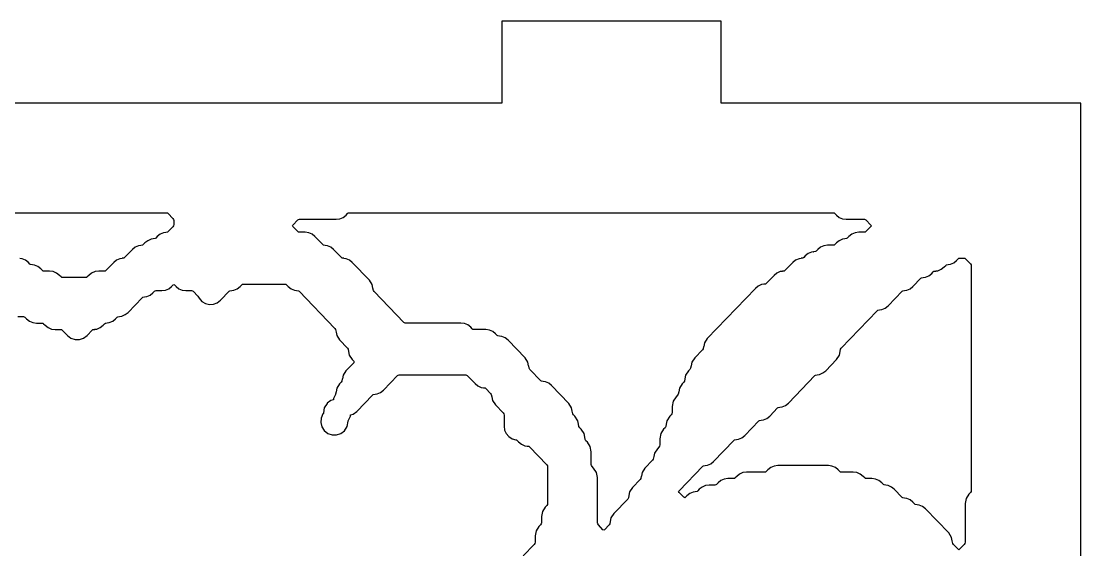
# Model space of a CAD drawing. Header units: millimetres. Extents: x 2 to 65, y 2 to 128.
# Drawn here: x 26.58 to 65.27, y 108.69 to 128 of the extents above; entities that cross this region are included whole.
import ezdxf

# ---------------------------------------------------------------- set-up
doc = ezdxf.new("R2010")
doc.units = ezdxf.units.MM
doc.layers.add('CUT', color=1, linetype='Continuous')

msp = doc.modelspace()

# ---------------------------------------------------------------- linework, layer by layer
at = {"layer": 'CUT'}
for points in [[(44.134, 2), (52.134, 2), (52.134, 5), (65.2679, 5), (65.2679, 125), (52.134, 125), (52.134, 128), (44.134, 128), (44.134, 125), (23.134, 125), (23.134, 128), (15.134, 128), (15.134, 125), (2, 125), (2, 5), (15.134, 5), (15.134, 2), (23.134, 2), (23.134, 5), (44.134, 5)], [(36.6811, 120.739), (36.7062, 120.7589), (36.738, 120.7632), (38.0835, 120.7632), (38.2161, 120.7811), (38.3393, 120.8336), (38.4441, 120.9168), (38.5007, 120.9758), (38.5258, 120.9957), (38.5576, 121), (56.2307, 121), (56.2624, 120.9957), (56.2876, 120.9758), (56.3441, 120.9168), (56.4489, 120.8336), (56.5721, 120.7811), (56.7047, 120.7632), (57.3679, 120.7632), (57.3996, 120.7589), (57.4248, 120.739), (57.6023, 120.5541), (57.6218, 120.5264), (57.6023, 120.4988), (57.4248, 120.3139), (57.3996, 120.2939), (57.3679, 120.2896), (57.1596, 120.2896), (57.027, 120.2717), (56.9038, 120.2193), (56.799, 120.136), (56.7424, 120.0771), (56.7173, 120.0571), (56.6522, 120.0484), (56.6526, 120.0458), (56.5721, 120.0349), (56.4489, 119.9825), (56.3441, 119.8992), (56.2876, 119.8403), (56.2624, 119.8204), (56.2307, 119.8161), (56.0224, 119.8161), (55.8898, 119.7982), (55.7666, 119.7457), (55.6618, 119.6624), (55.6052, 119.6035), (55.5801, 119.5836), (55.515, 119.5748), (55.5154, 119.5722), (55.4349, 119.5614), (55.3117, 119.5089), (55.2069, 119.4256), (55.1504, 119.3667), (55.1252, 119.3468), (55.0601, 119.338), (55.0605, 119.3354), (54.98, 119.3246), (54.8569, 119.2721), (54.7521, 119.1889), (54.468, 118.8932), (54.4429, 118.8732), (54.3778, 118.8644), (54.3782, 118.8619), (54.2977, 118.851), (54.1745, 118.7985), (54.0697, 118.7153), (53.7857, 118.4196), (53.7606, 118.3996), (53.6955, 118.3908), (53.6958, 118.3883), (53.6154, 118.3774), (53.4922, 118.325), (53.3874, 118.2417), (51.6274, 116.4094), (51.5242, 116.2497), (51.4995, 116.1221), (51.4971, 116.1226), (51.4794, 116.031), (51.4548, 115.9929), (51.1725, 115.699), (51.0693, 115.5394), (51.0446, 115.4118), (51.0423, 115.4122), (51.0245, 115.3206), (50.9999, 115.2825), (50.9451, 115.2255), (50.8419, 115.0658), (50.8171, 114.9382), (50.8148, 114.9386), (50.7971, 114.847), (50.7725, 114.809), (50.7177, 114.7519), (50.6144, 114.5922), (50.5897, 114.4646), (50.5874, 114.4651), (50.5696, 114.3734), (50.545, 114.3354), (50.4902, 114.2783), (50.387, 114.1186), (50.3508, 113.932), (50.3508, 113.7076), (50.3422, 113.6631), (50.3176, 113.625), (50.2628, 113.568), (50.1595, 113.4083), (50.1348, 113.2807), (50.1325, 113.2811), (50.1148, 113.1895), (50.0901, 113.1514), (50.0353, 113.0944), (49.9321, 112.9347), (49.8959, 112.748), (49.8959, 112.5237), (49.8873, 112.4792), (49.8627, 112.4411), (49.8079, 112.384), (49.7047, 112.2243), (49.6799, 112.0967), (49.6776, 112.0972), (49.6599, 112.0056), (49.6353, 111.9675), (49.353, 111.6737), (49.2498, 111.514), (49.2251, 111.3864), (49.2227, 111.3868), (49.205, 111.2952), (49.1804, 111.2572), (48.8981, 110.9633), (48.7949, 110.8036), (48.7702, 110.676), (48.7679, 110.6765), (48.7501, 110.5849), (48.7255, 110.5468), (48.2158, 110.0162), (48.1126, 109.8565), (48.0879, 109.7289), (48.0855, 109.7293), (48.0678, 109.6377), (48.0432, 109.5996), (47.8769, 109.4266), (47.849, 109.4056), (47.821, 109.4266), (47.6548, 109.5996), (47.6302, 109.6377), (47.6215, 109.6822), (47.6215, 111.3273), (47.5854, 111.514), (47.4821, 111.6737), (47.4273, 111.7307), (47.4027, 111.7688), (47.3941, 111.8133), (47.3941, 112.2745), (47.3579, 112.4611), (47.2547, 112.6208), (47.1999, 112.6779), (47.1753, 112.7159), (47.1575, 112.8075), (47.1552, 112.8071), (47.1305, 112.9347), (47.0273, 113.0944), (46.9725, 113.1514), (46.9478, 113.1895), (46.9301, 113.2811), (46.9278, 113.2807), (46.9031, 113.4083), (46.7998, 113.568), (46.745, 113.625), (46.7204, 113.6631), (46.7027, 113.7547), (46.7003, 113.7542), (46.6756, 113.8819), (46.5724, 114.0415), (45.9496, 114.6899), (45.8448, 114.7732), (45.7216, 114.8256), (45.6412, 114.8365), (45.6415, 114.8391), (45.5764, 114.8478), (45.5513, 114.8678), (45.1529, 115.2825), (45.1283, 115.3206), (45.1106, 115.4122), (45.1083, 115.4118), (45.0835, 115.5394), (44.9803, 115.699), (44.3575, 116.3474), (44.2527, 116.4307), (44.1296, 116.4831), (44.0491, 116.494), (44.0494, 116.4966), (43.9843, 116.5054), (43.9592, 116.5253), (43.9026, 116.5842), (43.7978, 116.6675), (43.6747, 116.7199), (43.542, 116.7378), (43.1064, 116.7378), (43.0746, 116.7421), (43.0495, 116.7621), (42.9929, 116.821), (42.8881, 116.9042), (42.7649, 116.9567), (42.6323, 116.9746), (40.6045, 116.9746), (40.5727, 116.9789), (40.5476, 116.9989), (39.4669, 118.124), (39.4423, 118.162), (39.4246, 118.2536), (39.4223, 118.2532), (39.3975, 118.3808), (39.2943, 118.5405), (38.6715, 119.1889), (38.5667, 119.2721), (38.4436, 119.3246), (38.3631, 119.3354), (38.3634, 119.338), (38.2983, 119.3468), (38.2732, 119.3667), (37.9892, 119.6624), (37.8844, 119.7457), (37.7612, 119.7982), (37.6808, 119.809), (37.6811, 119.8116), (37.616, 119.8204), (37.5909, 119.8403), (37.3069, 120.136), (37.2021, 120.2193), (37.0789, 120.2717), (36.9463, 120.2896), (36.738, 120.2896), (36.7062, 120.2939), (36.6811, 120.3139), (36.5035, 120.4988), (36.4841, 120.5264), (36.5035, 120.5541)], [(51.4647, 111.7411), (51.4899, 111.761), (51.5549, 111.7698), (51.5546, 111.7724), (51.6351, 111.7832), (51.7582, 111.8357), (51.863, 111.919), (52.6019, 112.6882), (52.6271, 112.7082), (52.6922, 112.717), (52.6918, 112.7195), (52.7723, 112.7304), (52.8954, 112.7829), (53.0002, 112.8661), (53.5117, 113.3986), (53.5368, 113.4185), (53.6019, 113.4273), (53.6016, 113.4299), (53.682, 113.4407), (53.8052, 113.4932), (53.91, 113.5765), (54.194, 113.8722), (54.2191, 113.8921), (54.2842, 113.9009), (54.2839, 113.9035), (54.3644, 113.9143), (54.4875, 113.9668), (54.5923, 114.05), (55.5587, 115.0561), (55.5838, 115.076), (55.6489, 115.0848), (55.6485, 115.0874), (55.729, 115.0983), (55.8521, 115.1507), (55.957, 115.234), (56.3523, 115.6456), (56.4555, 115.8053), (56.4803, 115.9329), (56.4826, 115.9324), (56.5003, 116.024), (56.5249, 116.0621), (57.8331, 117.424), (57.8582, 117.4439), (57.9233, 117.4527), (57.9229, 117.4552), (58.0034, 117.4661), (58.1265, 117.5186), (58.2314, 117.6018), (58.7428, 118.1343), (58.7679, 118.1543), (58.833, 118.1631), (58.8327, 118.1656), (58.9132, 118.1765), (59.0363, 118.2289), (59.1411, 118.3122), (59.4251, 118.6079), (59.4503, 118.6278), (59.5154, 118.6366), (59.515, 118.6392), (59.5955, 118.6501), (59.7186, 118.7025), (59.8234, 118.7858), (59.88, 118.8447), (59.9051, 118.8646), (59.9702, 118.8734), (59.9699, 118.876), (60.0504, 118.8868), (60.1735, 118.9393), (60.2783, 119.0226), (60.3349, 119.0815), (60.36, 119.1014), (60.4251, 119.1102), (60.4248, 119.1128), (60.5052, 119.1236), (60.6284, 119.1761), (60.7332, 119.2593), (60.7898, 119.3183), (60.8149, 119.3382), (60.8467, 119.3425), (61.0069, 119.3425), (61.0387, 119.3382), (61.0638, 119.3183), (61.2347, 119.1403), (61.2593, 119.1022), (61.2679, 119.0577), (61.2679, 110.8662), (61.2593, 110.8217), (61.2347, 110.7836), (61.1799, 110.7265), (61.0767, 110.5668), (61.0405, 110.3802), (61.0405, 108.9719), (61.0319, 108.9274), (61.0073, 108.8893), (60.841, 108.7162), (60.8131, 108.6952), (60.7851, 108.7162), (60.6189, 108.8893), (60.5942, 108.9274), (60.5765, 109.019), (60.5742, 109.0185), (60.5495, 109.1461), (60.4462, 109.3058), (59.596, 110.191), (59.4912, 110.2742), (59.368, 110.3267), (59.2876, 110.3376), (59.2879, 110.3401), (59.2228, 110.3489), (59.1977, 110.3689), (59.1411, 110.4278), (59.0363, 110.511), (58.9132, 110.5635), (58.8327, 110.5743), (58.833, 110.5769), (58.7679, 110.5857), (58.7428, 110.6056), (58.4588, 110.9013), (58.354, 110.9846), (58.2308, 111.0371), (58.1504, 111.0479), (58.1507, 111.0505), (58.0856, 111.0593), (58.0605, 111.0792), (58.0039, 111.1381), (57.8991, 111.2214), (57.776, 111.2738), (57.6433, 111.2918), (57.4351, 111.2918), (57.4033, 111.296), (57.3782, 111.316), (57.3216, 111.3749), (57.2168, 111.4582), (57.0936, 111.5106), (56.961, 111.5285), (56.5253, 111.5285), (56.4935, 111.5328), (56.4684, 111.5528), (56.4118, 111.6117), (56.307, 111.6949), (56.1839, 111.7474), (56.0512, 111.7653), (54.2029, 111.7653), (54.0702, 111.7474), (53.9471, 111.6949), (53.8423, 111.6117), (53.7857, 111.5528), (53.7606, 111.5328), (53.7288, 111.5285), (53.0657, 111.5285), (52.933, 111.5106), (52.8099, 111.4582), (52.7051, 111.3749), (52.6485, 111.316), (52.6234, 111.296), (52.5916, 111.2918), (52.3834, 111.2918), (52.2507, 111.2738), (52.1276, 111.2214), (52.0228, 111.1381), (51.9662, 111.0792), (51.9411, 111.0593), (51.9093, 111.055), (51.7011, 111.055), (51.5684, 111.0371), (51.4453, 110.9846), (51.3405, 110.9013), (51.2839, 110.8424), (51.2588, 110.8225), (51.1937, 110.8137), (51.194, 110.8111), (51.1135, 110.8003), (50.9904, 110.7478), (50.8856, 110.6645), (50.8337, 110.6105), (50.8057, 110.5895), (50.7777, 110.6105), (50.6048, 110.7905), (50.5854, 110.8182), (50.6048, 110.8458)]]:
    msp.add_lwpolyline(points, close=True, dxfattribs=at)
for points in [[(12.1745, 121), (31.8946, 121), (31.9263, 120.9957), (31.9515, 120.9758), (32.1224, 120.7978), (32.147, 120.7597), (32.1556, 120.7152), (32.1556, 120.5744), (32.147, 120.5299), (32.1224, 120.4918), (31.9515, 120.3139), (31.9263, 120.2939), (31.8612, 120.2851), (31.8616, 120.2826), (31.7811, 120.2717), (31.658, 120.2193), (31.5532, 120.136), (31.4966, 120.0771), (31.4715, 120.0571), (31.4064, 120.0484), (31.4067, 120.0458), (31.3262, 120.0349), (31.2031, 119.9825), (31.0983, 119.8992), (31.0417, 119.8403), (31.0166, 119.8204), (30.9515, 119.8116), (30.9518, 119.809), (30.8714, 119.7982), (30.7482, 119.7457), (30.6434, 119.6624), (30.3594, 119.3667), (30.3343, 119.3468), (30.2692, 119.338), (30.2695, 119.3354), (30.189, 119.3246), (30.0659, 119.2721), (29.9611, 119.1889), (29.6771, 118.8932), (29.6519, 118.8732), (29.6202, 118.8689), (29.4119, 118.8689), (29.2793, 118.851), (29.1561, 118.7985), (29.0513, 118.7153), (28.9947, 118.6564), (28.9696, 118.6364), (28.9378, 118.6321), (28.0953, 118.6321), (28.0635, 118.6364), (28.0384, 118.6564), (27.9818, 118.7153), (27.877, 118.7985), (27.7539, 118.851), (27.6212, 118.8689), (27.413, 118.8689), (27.3812, 118.8732), (27.3561, 118.8932), (27.2995, 118.9521), (27.1947, 119.0353), (27.0716, 119.0878), (26.9911, 119.0987), (26.9914, 119.1012), (26.9263, 119.11), (26.9012, 119.13), (26.8446, 119.1889), (26.7398, 119.2721), (26.6167, 119.3246), (26.5362, 119.3354)], [(26.4552, 117.2114), (26.6634, 117.2114), (26.6952, 117.2071), (26.7203, 117.1872), (26.7769, 117.1283), (26.8817, 117.045), (27.0049, 116.9925), (27.1375, 116.9746), (27.3458, 116.9746), (27.3775, 116.9703), (27.4027, 116.9504), (27.4592, 116.8915), (27.5641, 116.8082), (27.6872, 116.7558), (27.8198, 116.7378), (28.0281, 116.7378), (28.0599, 116.7336), (28.085, 116.7136), (28.2697, 116.5213), (28.3979, 116.4249), (28.5501, 116.3741), (28.7105, 116.3741), (28.8627, 116.4249), (28.9909, 116.5213), (29.1756, 116.7136), (29.2007, 116.7336), (29.2658, 116.7423), (29.2655, 116.7449), (29.346, 116.7558), (29.4691, 116.8082), (29.5739, 116.8915), (29.6305, 116.9504), (29.6556, 116.9703), (29.7207, 116.9791), (29.7204, 116.9817), (29.8008, 116.9925), (29.924, 117.045), (30.0288, 117.1283), (30.0854, 117.1872), (30.1105, 117.2071), (30.1756, 117.2159), (30.1752, 117.2185), (30.2557, 117.2293), (30.3789, 117.2818), (30.4837, 117.3651), (30.9951, 117.8975), (31.0202, 117.9175), (31.0853, 117.9263), (31.085, 117.9288), (31.1655, 117.9397), (31.2886, 117.9922), (31.3934, 118.0754), (31.45, 118.1343), (31.4751, 118.1543), (31.5069, 118.1586), (31.7151, 118.1586), (31.8478, 118.1765), (31.9709, 118.2289), (32.0757, 118.3122), (32.1277, 118.3662), (32.1556, 118.3872), (32.1836, 118.3662), (32.2355, 118.3122), (32.3403, 118.2289), (32.4634, 118.1765), (32.5961, 118.1586), (32.8043, 118.1586), (32.8361, 118.1543), (32.8612, 118.1343), (33.0321, 117.9564), (33.082, 117.8793), (33.1811, 117.7672), (33.3089, 117.6895), (33.4541, 117.6531), (33.6035, 117.6613), (33.7438, 117.7133), (33.8624, 117.8044), (34.1793, 118.1343), (34.2044, 118.1543), (34.2695, 118.1631), (34.2692, 118.1656), (34.3496, 118.1765), (34.4728, 118.2289), (34.5776, 118.3122), (34.6342, 118.3711), (34.6593, 118.3911), (34.6911, 118.3953), (36.2159, 118.3953), (36.2477, 118.3911), (36.2728, 118.3711), (36.3294, 118.3122), (36.4342, 118.2289), (36.5574, 118.1765), (36.6378, 118.1656), (36.6375, 118.1631), (36.7026, 118.1543), (36.7277, 118.1343), (38.0358, 116.7724), (38.0604, 116.7344), (38.0782, 116.6428), (38.0805, 116.6432), (38.1052, 116.5156), (38.2085, 116.3559), (38.4907, 116.0621), (38.5153, 116.024), (38.5331, 115.9324), (38.5354, 115.9329), (38.5601, 115.8053), (38.6633, 115.6456), (38.7248, 115.5816), (38.7442, 115.5539), (38.7248, 115.5263), (38.4359, 115.2255), (38.3327, 115.0658), (38.3079, 114.9382), (38.3056, 114.9386), (38.2879, 114.847), (38.2633, 114.809), (38.2085, 114.7519), (38.1052, 114.5922), (38.0805, 114.4646), (38.0782, 114.4651), (38.0604, 114.3734), (38.055, 114.365), (37.9899, 114.2153), (37.9866, 114.1752), (37.8883, 114.1433), (37.7576, 114.0457), (37.7536, 114.0415), (37.6503, 113.8819), (37.6142, 113.6952), (37.6142, 113.6932), (37.6171, 113.6752), (37.6041, 113.6608), (37.6001, 113.6546), (37.535, 113.505), (37.5216, 113.3424), (37.5613, 113.1841), (37.6498, 113.047), (37.7778, 112.9457), (37.9315, 112.891), (38.0946, 112.8888), (38.2498, 112.9391), (38.3806, 113.0368), (38.3845, 113.0409), (38.4878, 113.2006), (38.5239, 113.3873), (38.5239, 113.3893), (38.521, 113.4073), (38.5341, 113.4217), (38.538, 113.4278), (38.6031, 113.5775), (38.6064, 113.6176), (38.7047, 113.6495), (38.8354, 113.7471), (39.4104, 114.3457), (39.4355, 114.3657), (39.5006, 114.3745), (39.5003, 114.377), (39.5808, 114.3879), (39.7039, 114.4404), (39.8087, 114.5236), (40.3202, 115.0561), (40.3453, 115.076), (40.3771, 115.0803), (42.8117, 115.0803), (42.8435, 115.076), (42.8686, 115.0561), (43.1526, 114.7604), (43.2574, 114.6771), (43.3806, 114.6247), (43.461, 114.6138), (43.4607, 114.6113), (43.5258, 114.6025), (43.5509, 114.5825), (43.7218, 114.4046), (43.7464, 114.3665), (43.7642, 114.2749), (43.7665, 114.2754), (43.7912, 114.1477), (43.8945, 113.9881), (44.1767, 113.6942), (44.2013, 113.6562), (44.2099, 113.6116), (44.2099, 113.2064), (44.2304, 113.0647), (44.2902, 112.9346), (44.3845, 112.8268), (44.5053, 112.7502), (44.643, 112.7109), (44.663, 112.7082), (44.6881, 112.6882), (44.7447, 112.6293), (44.8495, 112.5461), (44.9726, 112.4936), (45.0531, 112.4827), (45.0528, 112.4802), (45.1179, 112.4714), (45.143, 112.4514), (45.7688, 111.7999), (45.7934, 111.7619), (45.802, 111.7174), (45.802, 110.3926), (45.7934, 110.3481), (45.7688, 110.31), (45.714, 110.253), (45.6107, 110.0933), (45.5746, 109.9066), (45.5746, 109.6822), (45.566, 109.6377), (45.5413, 109.5996), (45.4865, 109.5426), (45.3833, 109.3829), (45.3471, 109.1962), (45.3471, 108.9719), (45.3385, 108.9274), (45.3139, 108.8893), (44.9155, 108.4746)]]:
    msp.add_lwpolyline(points, dxfattribs=at)

doc.saveas('drawing.dxf')
